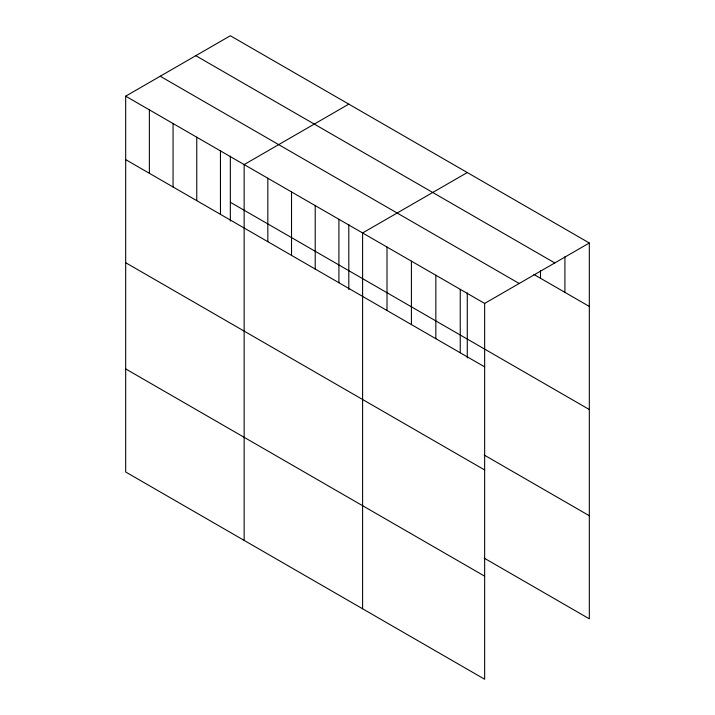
<?xml version="1.0" encoding="UTF-8"?>
<svg xmlns="http://www.w3.org/2000/svg" width="715" height="715" viewBox="0 0 715 715"><rect width="100%" height="100%" fill="white"/><g stroke="black" fill="none" stroke-linecap="round" stroke-linejoin="round"><path stroke-width="1.07" d="M125.679 96.176L484.654 303.428L484.654 679.25L125.679 471.998L125.679 96.176L230.346 35.75L589.321 243.002L589.321 618.824L484.171 558.111M348.804 104.14L244.146 164.575L244.146 540.388M467.27 172.538L362.603 232.965L362.603 608.787M484.654 303.428L589.321 243.002M195.803 55.69L554.777 262.941M533.926 274.471L589.321 306.449M160.223 76.237L519.197 283.489M230.346 202.282L589.321 409.534M125.679 159.624L484.654 366.875M484.171 455.026L589.321 515.738M125.679 262.709L484.654 469.961M125.679 368.913L484.654 576.165M564.913 256.739L564.913 292.355M540.495 270.476L540.495 278.26M467.27 292.891L467.27 357.875M460.246 289.334L460.246 352.79M435.837 275.239L435.837 338.695M411.42 261.154L411.42 324.601M387.012 247.059L387.012 310.507M348.804 224.501L348.804 289.486M338.91 219.282L338.91 282.738M315.217 205.607L315.217 269.055M291.523 191.933L291.523 255.38M267.83 178.25L267.83 241.697M230.346 156.111L230.346 221.087M220.452 150.892L220.452 214.339M196.759 137.217L196.759 200.665M173.066 123.534L173.066 186.981M149.372 109.86L149.372 173.307"/></g></svg>
